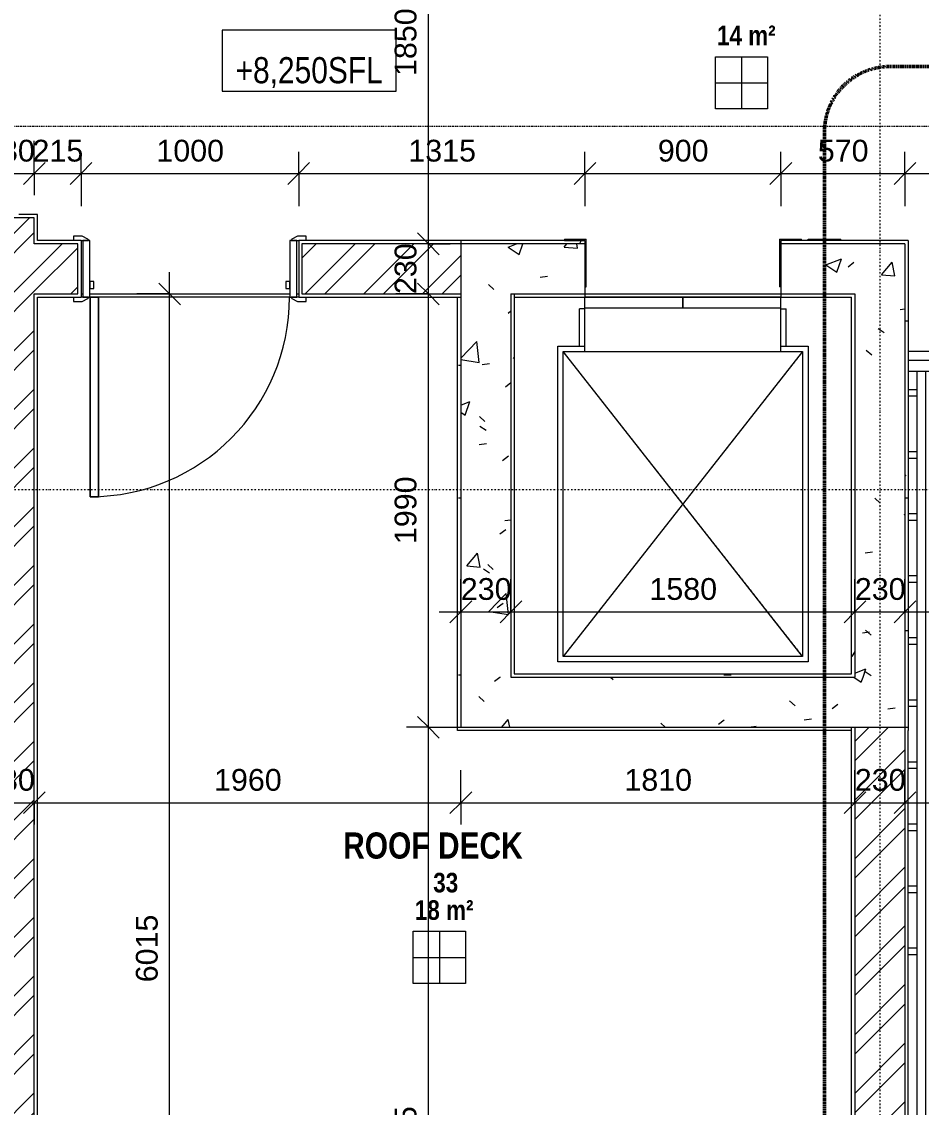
# Model space of a CAD drawing. Header units: millimetres. Extents: x -20313 to 11793, y -15775 to 12805.
# Drawn here: x -4313 to -181, y -6627 to -1641 of the extents above; entities that cross this region are included whole.
import ezdxf

# ---------------------------------------------------------------- set-up
doc = ezdxf.new("R2010")
doc.units = ezdxf.units.MM
for name, pattern in [('Dash dot', [15.875, 6.35, -4.7625, 0, -4.7625]), ('Overhead', [2.8, 2, -0.8]), ('TD_Callout Boundary', [4, 2, -2]), ('TD_Level Line', [8, 4, -2, 0, -2])]:
    doc.linetypes.add(name, pattern=pattern)
for name, color, linetype, lineweight in [('A-ANNO-DIMS', 211, 'Continuous', 9), ('A-ANNO-DIMS-100', 211, 'Continuous', 9), ('A-ANNO-SYMB', 150, 'Continuous', 9), ('A-AREA-IDEN', 2, 'Continuous', 9), ('A-DETL-MBND', 5, 'Continuous', 5), ('A-DOOR', 31, 'Continuous', 5), ('A-DOOR-FRAM', 31, 'Continuous', 5), ('A-FLOR', 192, 'Continuous', 5), ('A-FLOR-HRAL', 11, 'Continuous', 5), ('A-GENM', 13, 'Continuous', 5), ('A-WALL', 113, 'Continuous', 5), ('A-WALL-PATT', 111, 'Continuous', 18), ('G-ANNO-DIMS', 111, 'Continuous', 9), ('G-ANNO-SYMB', 111, 'Continuous', 9), ('I-WALL', 2, 'Continuous', 5), ('S-GRID', 1, 'Continuous', 9), ('S-STRS', 31, 'Continuous', 5)]:
    doc.layers.add(name, color=color, linetype=linetype, lineweight=lineweight)
doc.styles.add('Arial Narrow_1', font='ARIALN.TTF', dxfattribs={"height": 120})
doc.styles.add('Arial Narrow_B', font='ARIALNB.TTF', dxfattribs={"height": 90})
doc.styles.add('Arial Narrow_B_1', font='ARIALNB.TTF', dxfattribs={"height": 120})
doc.styles.add('Arial_2', font='arial.ttf', dxfattribs={"height": 100})
doc.dimstyles.new('Arial_1_0', dxfattribs={"dimscale": 304.8, "dimtxt": 102.02594, "dimasz": 0.328084, "dimexe": 0.328084, "dimexo": 0.0625, "dimgap": 0.082021, "dimtad": 1, "dimdec": 0, "dimzin": 0, "dimdsep": 46, "dimtxsty": 'Arial_2', "dimblk1": 'OBLIQUE', "dimblk2": 'OBLIQUE', "dimsah": 1, "dimcen": 0.09, "dimdle": 0.328084, "dimazin": 0, "dimtfac": 1, "dimtdec": 4, "dimtix": 1, "dimtmove": 0, "dimatfit": 3, "dimfxl": 0.492126, "dimfxlon": 1, "dimtvp": 1, "dimtolj": 1, "dimtzin": 0, "dimarcsym": 2})
pattern_1 = [(45, (-8404.18, -5860.1), (-134.704, 134.704), []), (45, (-8314.37, -5860.1), (-134.704, 134.704), [])]
pattern_2 = [(0, (-8404.18, -5860.1), (812.8, 203.2), [33.528, -576.072, 33.528, -3827.272]), (0, (-8404.18, -5860.1), (812.8, 203.2), [-643.128, -576.072, 33.528, -1185.672, -2032]), (0, (-8404.18, -5860.1), (812.8, 203.2), [-2438.4, 33.528, -576.072, 33.528, -1388.872]), (0, (-8404.18, -5860.1), (812.8, 203.2), [-3081.528, -372.872, 33.528, -982.472]), (120, (-8099.38, -5758.5), (-582.3764, 602.3054), [33.528, -576.072, 33.528, -3827.272]), (120, (-8099.38, -5758.5), (-582.3764, 602.3054), [-643.128, -576.072, 33.528, -1185.672, -2032]), (120, (-8099.38, -5758.5), (-582.3764, 602.3054), [-2438.4, 33.528, -576.072, 33.528, -1388.872]), (120, (-8099.38, -5758.5), (-582.3764, 602.3054), [-3081.528, -372.872, 33.528, -982.472]), (240, (-7997.78, -5352.1), (-230.4236, -805.5054), [33.528, -576.072, 33.528, -3827.272]), (240, (-7997.78, -5352.1), (-230.4236, -805.5054), [-643.128, -576.072, 33.528, -1185.672, -2032]), (240, (-7997.78, -5352.1), (-230.4236, -805.5054), [-2438.4, 33.528, -576.072, 33.528, -1388.872]), (240, (-7997.78, -5352.1), (-230.4236, -805.5054), [-3081.528, -372.872, 33.528, -982.472])]
pattern_3 = [(50, (-8404.2, -5860.1), (728.737, -63.756), [76.2, -838.2]), (355, (-8404.2, -5860.1), (-140.97, 764.23), [60.96, -670.56]), (100.451, (-8343.45, -5865.4), (587.77, 700.467), [64.76, -712.36]), (46.184, (-8404.2, -5656.9), (1084.32, -168.17), [114.3, -1257.3]), (96.636, (-8313.8, -5670.9), (949.61, 989.71), [97.14, -1068.54]), (351.184, (-8404.2, -5656.9), (949.62, 989.7), [91.44, -1005.84]), (21, (-8302.6, -5707.7), (606.458, -409.06), [76.2, -838.2]), (326, (-8302.6, -5707.7), (247.21, 736.75), [60.96, -670.56]), (71.451, (-8252.04, -5741.8), (853.67, 327.685), [64.76, -712.36]), (37.5, (-8404.18, -5860.1), (12.355, 338.22), [33.528, -628.904, 33.528, -647.192, -673.1]), (37.5, (-8404.18, -5860.1), (12.355, 338.22), [-1343.152, 33.528, -639.572]), (7.5, (-8404.18, -5860.1), (267.279, 400.722), [33.528, -354.584, 33.528, -613.664, -256.54]), (7.5, (-8404.18, -5860.1), (267.279, 400.722), [-1035.304, 33.528, -223.012]), (327.5, (-8630.75, -5860.1), (542.363, -22.915), [33.528, -220.472, 33.528, -1810.512]), (327.5, (-8630.75, -5860.1), (542.363, -22.915), [-287.528, -758.952, 33.528, -1018.032]), (317.5, (-8732.34, -5860.1), (592.517, 101.707), [33.528, -296.672, 33.528, -492.76, -746.76]), (317.5, (-8732.34, -5860.1), (592.517, 101.707), [-856.49, 33.53, -713.23])]

# ---------------------------------------------------------------- blocks, each defined once
blk = doc.blocks.new('Lift Assembly - 8 Person-1265680-02_Pent floor')
at = {"layer": 'A-DETL-MBND'}
for p, q in [((-825, 1805), (325, 1805)), ((-825, 355), (-825, 1805)), ((325, 1805), (325, 355)), ((-800, 1780), (300, 1780)), ((-800, 380), (-800, 1780)), ((-800, 380), (300, 1780)), ((-800, 1780), (300, 380)), ((300, 1780), (300, 380)), ((-700, 355), (-825, 355)), ((300, 380), (-800, 380)), ((-725, 355), (-725, 183)), ((-700, 380), (-700, 183)), ((200, 380), (200, 183)), ((325, 355), (200, 355)), ((225, 355), (225, 183)), ((-700, 183), (-725, 183)), ((-700, 180), (-251, 180)), ((-700, 180), (-700, 130)), ((-251, 180), (-251, 130)), ((-249, 180), (200, 180)), ((-249, 180), (-249, 130)), ((200, 183), (225, 183)), ((200, 180), (200, 130))]:
    blk.add_line(p, q, dxfattribs=at)
blk = doc.blocks.new('Lift Assembly - 8 Person-1271291-02_Pent floor')
at = {"layer": 'A-GENM'}
for p, q in [((-825, 355), (-825, 1805)), ((-825, 1805), (325, 1805)), ((325, 1805), (325, 355)), ((-800, 380), (-800, 1780)), ((-800, 1780), (300, 1780)), ((300, 1780), (300, 380)), ((-700, 355), (-825, 355)), ((300, 380), (-800, 380)), ((-725, 355), (-725, 183)), ((-700, 380), (-700, 183)), ((200, 380), (200, 183)), ((325, 355), (200, 355)), ((225, 355), (225, 183)), ((-700, 183), (-725, 183)), ((-700, 180), (-700, 130)), ((-700, 180), (-251, 180)), ((-251, 180), (-251, 130)), ((-249, 180), (-249, 130)), ((-249, 180), (200, 180)), ((200, 183), (225, 183)), ((200, 180), (200, 130)), ((-251, 130), (-700, 130)), ((200, 130), (-249, 130)), ((-700, 83), (-694, 83)), ((-700, 83), (-700, -130)), ((-694, -136), (-694, 83)), ((200, 83), (194, 83)), ((194, 83), (194, -136)), ((200, -130), (200, 83)), ((-975, -130), (-975, -136)), ((-825, -136), (-975, -136)), ((-825, -130), (-825, -136)), ((-794, -130), (-700, -130)), ((-794, -130), (-794, -136)), ((-694, -136), (-794, -136)), ((294, -136), (194, -136)), ((294, -130), (200, -130)), ((294, -136), (294, -130))]:
    blk.add_line(p, q, dxfattribs=at)
at = {"layer": 'A-GENM', "linetype": 'Overhead'}
for p, q in [((-800, 1780), (300, 380)), ((-800, 380), (300, 1780))]:
    blk.add_line(p, q, dxfattribs=at)
blk = doc.blocks.new('Doors_IntSgl - 1000x2700mm-906797-02_Pent floor')
at = {"layer": 'A-DOOR'}
for p, q in [((420, 1046), (420, 130)), ((458, 1046), (420, 1046)), ((420, 130), (420, 1046)), ((420, 1046), (458, 1046)), ((458, 130), (458, 1046)), ((458, 1046), (458, 130)), ((-495, 150), (-535, 150)), ((-535, 150), (-535, 130)), ((-469, 136), (-495, 150)), ((495, 150), (469, 136)), ((535, 150), (495, 150)), ((535, 130), (535, 150)), ((-500, 130), (-465, 130)), ((420, 130), (458, 130)), ((458, 130), (420, 130)), ((465, 130), (500, 130)), ((-535, -130), (-535, -150)), ((-465, -130), (-500, -130)), ((-495, -150), (-469, -136)), ((500, -130), (465, -130)), ((469, -136), (495, -150)), ((535, -150), (535, -130)), ((-535, -150), (-495, -150)), ((495, -150), (535, -150))]:
    blk.add_line(p, q, dxfattribs=at)
for centre, radius, start, end in [((458, 130), 916, 90, 180), ((-473, 129), 8.06, 7.125, 60.2551), ((-473, 129), 8.06, 7.125, 60.2551), ((473, 129), 8.06, 119.7449, 172.875), ((473, 129), 8.06, 119.7449, 172.875), ((-473, -129), 8.06, 299.7449, 352.875), ((473, -129), 8.06, 187.125, 240.2551)]:
    blk.add_arc(centre, radius, start, end, dxfattribs=at)
at = {"layer": 'A-DOOR-FRAM'}
for p, q in [((-460, 130), (-492, 130)), ((-492, 130), (-492, -130)), ((-460, -130), (-460, 130)), ((460, 130), (460, -130)), ((492, 130), (460, 130)), ((492, -130), (492, 130)), ((-441, 90), (-460, 90)), ((-460, 90), (-460, 58)), ((-460, 58), (-441, 58)), ((-441, 58), (-441, 90)), ((460, 90), (441, 90)), ((441, 90), (441, 58)), ((441, 58), (460, 58)), ((460, 58), (460, 90)), ((-492, -130), (-460, -130)), ((460, -130), (492, -130))]:
    blk.add_line(p, q, dxfattribs=at)
blk = doc.blocks.new('Railing - Railing-1119069-02_Pent floor')
at = {"layer": 'A-FLOR-HRAL'}
for p, q in [((-3250.6, 94.2), (-5900, 7.1)), ((-3249.2, 54.2), (-5898.6, -32.9)), ((-5900, 7.1), (-7144.3, -33.8)), ((-7144.3, -33.8), (-7056.9, -2692.4)), ((-5898.6, -32.9), (-7103, -72.5)), ((-7103, -72.5), (-7018.2, -2651.1)), ((-5534, -2602.3), (-3255.2, -2527.4)), ((-3255.2, -2527.4), (-2970.4, -2518)), ((-2970.4, -2518), (-2969.1, -2558)), ((-5532.7, -2642.2), (-3253.9, -2567.3)), ((-3253.9, -2567.3), (-2969.1, -2558)), ((-7018.2, -2651.1), (-5818.9, -2611.6)), ((-5818.9, -2611.6), (-5534, -2602.3)), ((-5817.5, -2651.6), (-5532.7, -2642.2)), ((-7056.9, -2692.4), (-5817.5, -2651.6))]:
    blk.add_line(p, q, dxfattribs=at)
blk = doc.blocks.new('Railing - Railing-1314370-02_Pent floor')
at = {"layer": 'A-FLOR-HRAL'}
for p, q in [((-3201.9, 135.8), (-3158.7, -1178.5)), ((-3118.7, -1177.1), (-3161.9, 137.2)), ((-3141, -1177.9), (-3136.4, -1177.7))]:
    blk.add_line(p, q, dxfattribs=at)
blk = doc.blocks.new('Room Tag B - Medium_rfaX - Name and Number-1261570-02_Pent floor')
at = {"layer": 'A-AREA-IDEN'}
for p, q in [((-2.752, -5.004), (-2.752, -2.604)), ((-2.752, -2.604), (-0.352, -2.604)), ((-1.552, -2.604), (-1.552, -5.004)), ((-0.352, -2.604), (-0.352, -5.004)), ((-2.752, -3.804), (-0.352, -3.804)), ((-0.352, -5.004), (-2.752, -5.004))]:
    blk.add_line(p, q, dxfattribs=at)
blk = doc.blocks.new('Spot Elevations - _-1243852-02_Pent floor')
at = {"layer": 'G-ANNO-DIMS'}
for p, q in [((-4, 0), (-4, 2.8125)), ((-4, 2.8125), (4, 2.8125)), ((4, 2.8125), (4, 0)), ((4, 0), (-4, 0))]:
    blk.add_line(p, q, dxfattribs=at)
blk = doc.blocks.new('DIMBLOCK80-02_Pent floor')
at = {"layer": 'A-ANNO-DIMS-100', "transparency": 16777216}
for p, q in [((-2445.5, -4881.5), (-2495.5, -4831.5)), ((-2445.5, -4881.5), (-2545.5, -4881.5)), ((-2445.5, -8676.5), (-2445.5, -4881.5)), ((-2445.5, -4881.5), (-2395.5, -4931.5)), ((-2445.5, -4881.5), (-2295.5, -4881.5)), ((-2445.5, -8676.5), (-2495.5, -8626.5)), ((-2445.5, -8676.5), (-2595.5, -8676.5)), ((-2445.5, -8676.5), (-2395.5, -8726.5)), ((-2445.5, -8676.5), (-2345.5, -8676.5))]:
    blk.add_line(p, q, dxfattribs=at)
at = {"layer": 'A-ANNO-DIMS-100', "color": 0, "transparency": 16777216, "insert": (-2600.3, -6932.9), "char_height": 100, "width": 369.177, "attachment_point": 1, "rotation": 90, "line_spacing_factor": 0.941778, "style": 'Arial_2'}
blk.add_mtext('3795', dxfattribs=at)
blk = doc.blocks.new('_Oblique')
at = {"color": 0, "linetype": 'ByBlock', "lineweight": -2}
blk.add_line((-0.5, -0.5), (0.5, 0.5), dxfattribs=at)
blk = doc.blocks.new('DIMBLOCK81-02_Pent floor')
at = {"layer": 'A-ANNO-DIMS-100', "transparency": 16777216}
for p, q in [((-2445.5, -2891.5), (-2495.5, -2841.5)), ((-2445.5, -2891.5), (-2595.5, -2891.5)), ((-2445.5, -4881.5), (-2445.5, -2891.5)), ((-2445.5, -2891.5), (-2395.5, -2941.5)), ((-2445.5, -2891.5), (-2345.5, -2891.5)), ((-2445.5, -4881.5), (-2495.5, -4831.5)), ((-2445.5, -4881.5), (-2545.5, -4881.5)), ((-2445.5, -4881.5), (-2395.5, -4931.5)), ((-2445.5, -4881.5), (-2295.5, -4881.5))]:
    blk.add_line(p, q, dxfattribs=at)
at = {"layer": 'A-ANNO-DIMS-100', "color": 0, "transparency": 16777216, "insert": (-2600.3, -4040.4), "char_height": 100, "width": 369.177, "attachment_point": 1, "rotation": 90, "line_spacing_factor": 0.941778, "style": 'Arial_2'}
blk.add_mtext('1990', dxfattribs=at)
blk = doc.blocks.new('DIMBLOCK82-02_Pent floor')
at = {"layer": 'A-ANNO-DIMS-100', "transparency": 16777216}
for p, q in [((-2445.5, -2661.5), (-2495.5, -2611.5)), ((-2445.5, -2661.5), (-2595.5, -2661.5)), ((-2445.5, -2891.5), (-2445.5, -2661.5)), ((-2445.5, -2661.5), (-2395.5, -2711.5)), ((-2445.5, -2661.5), (-2345.5, -2661.5)), ((-2445.5, -2891.5), (-2495.5, -2841.5)), ((-2445.5, -2891.5), (-2595.5, -2891.5)), ((-2445.5, -2891.5), (-2395.5, -2941.5)), ((-2445.5, -2891.5), (-2345.5, -2891.5))]:
    blk.add_line(p, q, dxfattribs=at)
at = {"layer": 'A-ANNO-DIMS-100', "color": 0, "transparency": 16777216, "insert": (-2600.3, -2891.9), "char_height": 100, "width": 276.883, "attachment_point": 1, "rotation": 90, "line_spacing_factor": 0.941778, "style": 'Arial_2'}
blk.add_mtext('230', dxfattribs=at)
blk = doc.blocks.new('DIMBLOCK83-02_Pent floor')
at = {"layer": 'A-ANNO-DIMS-100', "transparency": 16777216}
for p, q in [((-2445.5, -811.5), (-2495.5, -761.5)), ((-2445.5, -811.5), (-2595.5, -811.5)), ((-2445.5, -2661.5), (-2445.5, -811.5)), ((-2445.5, -811.5), (-2395.5, -861.5)), ((-2445.5, -811.5), (-2345.5, -811.5)), ((-2445.5, -2661.5), (-2495.5, -2611.5)), ((-2445.5, -2661.5), (-2595.5, -2661.5)), ((-2445.5, -2661.5), (-2395.5, -2711.5)), ((-2445.5, -2661.5), (-2345.5, -2661.5))]:
    blk.add_line(p, q, dxfattribs=at)
at = {"layer": 'A-ANNO-DIMS-100', "color": 0, "transparency": 16777216, "insert": (-2600.3, -1890.4), "char_height": 100, "width": 369.177, "attachment_point": 1, "rotation": 90, "line_spacing_factor": 0.941778, "style": 'Arial_2'}
blk.add_mtext('1850', dxfattribs=at)
blk = doc.blocks.new('DIMBLOCK85-02_Pent floor')
at = {"layer": 'A-ANNO-DIMS-100', "transparency": 16777216}
for p, q in [((-3634.2, -9006.5), (-3634.2, -2791.5)), ((-3634.2, -2891.5), (-3684.2, -2841.5)), ((-3634.2, -2891.5), (-3784.2, -2891.5)), ((-3634.2, -2891.5), (-3584.2, -2941.5)), ((-3634.2, -2891.5), (-3534.2, -2891.5)), ((-3634.2, -8906.5), (-3684.2, -8856.5)), ((-3634.2, -8906.5), (-3784.2, -8906.5)), ((-3634.2, -8906.5), (-3584.2, -8956.5)), ((-3634.2, -8906.5), (-3534.2, -8906.5))]:
    blk.add_line(p, q, dxfattribs=at)
at = {"layer": 'A-ANNO-DIMS-100', "color": 0, "transparency": 16777216, "insert": (-3789, -6052.9), "char_height": 100, "width": 369.177, "attachment_point": 1, "rotation": 90, "line_spacing_factor": 0.941778, "style": 'Arial_2'}
blk.add_mtext('6015', dxfattribs=at)
blk = doc.blocks.new('DIMBLOCK91-02_Pent floor')
at = {"layer": 'A-ANNO-DIMS-100', "transparency": 16777216}
for p, q in [((-4486, -5227.9), (-4486, -5077.9)), ((-4256, -5227.9), (-4256, -5077.9)), ((-4486, -5227.9), (-4436, -5177.9)), ((-4256, -5227.9), (-4206, -5177.9)), ((-4486, -5227.9), (-4536, -5277.9)), ((-4486, -5227.9), (-4256, -5227.9)), ((-4486, -5227.9), (-4486, -5327.9)), ((-4256, -5227.9), (-4306, -5277.9)), ((-4256, -5227.9), (-4256, -5327.9))]:
    blk.add_line(p, q, dxfattribs=at)
at = {"layer": 'A-ANNO-DIMS-100', "color": 0, "transparency": 16777216, "insert": (-4486.3, -5073.1), "char_height": 100, "width": 276.883, "attachment_point": 1, "line_spacing_factor": 0.941778, "style": 'Arial_2'}
blk.add_mtext('230', dxfattribs=at)
blk = doc.blocks.new('DIMBLOCK92-02_Pent floor')
at = {"layer": 'A-ANNO-DIMS-100', "transparency": 16777216}
for p, q in [((-4256, -5227.9), (-4256, -5077.9)), ((-2296, -5227.9), (-2296, -5077.9)), ((-4256, -5227.9), (-4206, -5177.9)), ((-2296, -5227.9), (-2246, -5177.9)), ((-4256, -5227.9), (-4306, -5277.9)), ((-4256, -5227.9), (-2296, -5227.9)), ((-4256, -5227.9), (-4256, -5327.9)), ((-2296, -5227.9), (-2346, -5277.9)), ((-2296, -5227.9), (-2296, -5327.9))]:
    blk.add_line(p, q, dxfattribs=at)
at = {"layer": 'A-ANNO-DIMS-100', "color": 0, "transparency": 16777216, "insert": (-3429.8, -5073.1), "char_height": 100, "width": 369.177, "attachment_point": 1, "line_spacing_factor": 0.941778, "style": 'Arial_2'}
blk.add_mtext('1960', dxfattribs=at)
blk = doc.blocks.new('DIMBLOCK93-02_Pent floor')
at = {"layer": 'A-ANNO-DIMS-100', "transparency": 16777216}
for p, q in [((-2296, -5227.9), (-2296, -5077.9)), ((-486, -5227.9), (-486, -5077.9)), ((-2296, -5227.9), (-2246, -5177.9)), ((-486, -5227.9), (-436, -5177.9)), ((-2296, -5227.9), (-2346, -5277.9)), ((-2296, -5227.9), (-486, -5227.9)), ((-2296, -5227.9), (-2296, -5327.9)), ((-486, -5227.9), (-536, -5277.9)), ((-486, -5227.9), (-486, -5327.9))]:
    blk.add_line(p, q, dxfattribs=at)
at = {"layer": 'A-ANNO-DIMS-100', "color": 0, "transparency": 16777216, "insert": (-1544.8, -5073.1), "char_height": 100, "width": 369.177, "attachment_point": 1, "line_spacing_factor": 0.941778, "style": 'Arial_2'}
blk.add_mtext('1810', dxfattribs=at)
blk = doc.blocks.new('DIMBLOCK94-02_Pent floor')
at = {"layer": 'A-ANNO-DIMS-100', "transparency": 16777216}
for p, q in [((-486, -5227.9), (-486, -5077.9)), ((-256, -5227.9), (-256, -5077.9)), ((-486, -5227.9), (-436, -5177.9)), ((-256, -5227.9), (-206, -5177.9)), ((-486, -5227.9), (-536, -5277.9)), ((-486, -5227.9), (-256, -5227.9)), ((-486, -5227.9), (-486, -5327.9)), ((-256, -5227.9), (-306, -5277.9)), ((-256, -5227.9), (-256, -5327.9))]:
    blk.add_line(p, q, dxfattribs=at)
at = {"layer": 'A-ANNO-DIMS-100', "color": 0, "transparency": 16777216, "insert": (-486.3, -5073.1), "char_height": 100, "width": 276.883, "attachment_point": 1, "line_spacing_factor": 0.941778, "style": 'Arial_2'}
blk.add_mtext('230', dxfattribs=at)
blk = doc.blocks.new('DIMBLOCK95-02_Pent floor')
at = {"layer": 'A-ANNO-DIMS-100', "transparency": 16777216}
for p, q in [((-256, -5227.9), (-256, -5077.9)), ((2514, -5227.9), (2514, -5077.9)), ((-256, -5227.9), (-206, -5177.9)), ((2514, -5227.9), (2564, -5177.9)), ((-256, -5227.9), (-306, -5277.9)), ((-256, -5227.9), (2514, -5227.9)), ((-256, -5227.9), (-256, -5327.9)), ((2514, -5227.9), (2464, -5277.9)), ((2514, -5227.9), (2514, -5327.9))]:
    blk.add_line(p, q, dxfattribs=at)
at = {"layer": 'A-ANNO-DIMS-100', "color": 0, "transparency": 16777216, "insert": (975.2, -5073.1), "char_height": 100, "width": 369.177, "attachment_point": 1, "line_spacing_factor": 0.941778, "style": 'Arial_2'}
blk.add_mtext('2770', dxfattribs=at)
blk = doc.blocks.new('DIMBLOCK98-02_Pent floor')
at = {"layer": 'A-ANNO-DIMS-100', "transparency": 16777216}
for p, q in [((-4486, -2338.2), (-4486, -2188.2)), ((-4256, -2338.2), (-4256, -2188.2)), ((-4486, -2338.2), (-4436, -2288.2)), ((-4256, -2338.2), (-4206, -2288.2)), ((-4486, -2338.2), (-4536, -2388.2)), ((-4486, -2338.2), (-4256, -2338.2)), ((-4486, -2338.2), (-4486, -2438.2)), ((-4256, -2338.2), (-4306, -2388.2)), ((-4256, -2338.2), (-4256, -2438.2))]:
    blk.add_line(p, q, dxfattribs=at)
at = {"layer": 'A-ANNO-DIMS-100', "color": 0, "transparency": 16777216, "insert": (-4486.3, -2183.4), "char_height": 100, "width": 276.883, "attachment_point": 1, "line_spacing_factor": 0.941778, "style": 'Arial_2'}
blk.add_mtext('230', dxfattribs=at)
blk = doc.blocks.new('DIMBLOCK99-02_Pent floor')
at = {"layer": 'A-ANNO-DIMS-100', "transparency": 16777216}
for p, q in [((-4256, -2338.2), (-4256, -2188.2)), ((-4041, -2338.2), (-4041, -2238.2)), ((-4256, -2338.2), (-4206, -2288.2)), ((-4041, -2338.2), (-3991, -2288.2)), ((-4256, -2338.2), (-4306, -2388.2)), ((-4256, -2338.2), (-4041, -2338.2)), ((-4256, -2338.2), (-4256, -2438.2)), ((-4041, -2338.2), (-4091, -2388.2)), ((-4041, -2338.2), (-4041, -2488.2))]:
    blk.add_line(p, q, dxfattribs=at)
at = {"layer": 'A-ANNO-DIMS-100', "color": 0, "transparency": 16777216, "insert": (-4263.8, -2183.4), "char_height": 100, "width": 276.883, "attachment_point": 1, "line_spacing_factor": 0.941778, "style": 'Arial_2'}
blk.add_mtext('215', dxfattribs=at)
blk = doc.blocks.new('DIMBLOCK100-02_Pent floor')
at = {"layer": 'A-ANNO-DIMS-100', "transparency": 16777216}
for p, q in [((-4041, -2338.2), (-4041, -2238.2)), ((-3041, -2338.2), (-3041, -2238.2)), ((-4041, -2338.2), (-3991, -2288.2)), ((-3041, -2338.2), (-2991, -2288.2)), ((-4041, -2338.2), (-4091, -2388.2)), ((-4041, -2338.2), (-3041, -2338.2)), ((-4041, -2338.2), (-4041, -2488.2)), ((-3041, -2338.2), (-3091, -2388.2)), ((-3041, -2338.2), (-3041, -2488.2))]:
    blk.add_line(p, q, dxfattribs=at)
at = {"layer": 'A-ANNO-DIMS-100', "color": 0, "transparency": 16777216, "insert": (-3694.8, -2183.4), "char_height": 100, "width": 369.177, "attachment_point": 1, "line_spacing_factor": 0.941778, "style": 'Arial_2'}
blk.add_mtext('1000', dxfattribs=at)
blk = doc.blocks.new('DIMBLOCK101-02_Pent floor')
at = {"layer": 'A-ANNO-DIMS-100', "transparency": 16777216}
for p, q in [((-3041, -2338.2), (-3041, -2238.2)), ((-1726, -2338.2), (-1726, -2238.2)), ((-3041, -2338.2), (-2991, -2288.2)), ((-1726, -2338.2), (-1676, -2288.2)), ((-3041, -2338.2), (-3091, -2388.2)), ((-3041, -2338.2), (-1726, -2338.2)), ((-3041, -2338.2), (-3041, -2488.2)), ((-1726, -2338.2), (-1776, -2388.2)), ((-1726, -2338.2), (-1726, -2488.2))]:
    blk.add_line(p, q, dxfattribs=at)
at = {"layer": 'A-ANNO-DIMS-100', "color": 0, "transparency": 16777216, "insert": (-2537.3, -2183.4), "char_height": 100, "width": 369.177, "attachment_point": 1, "line_spacing_factor": 0.941778, "style": 'Arial_2'}
blk.add_mtext('1315', dxfattribs=at)
blk = doc.blocks.new('DIMBLOCK102-02_Pent floor')
at = {"layer": 'A-ANNO-DIMS-100', "transparency": 16777216}
for p, q in [((-1726, -2338.2), (-1726, -2238.2)), ((-826, -2338.2), (-826, -2238.2)), ((-1726, -2338.2), (-1676, -2288.2)), ((-826, -2338.2), (-776, -2288.2)), ((-1726, -2338.2), (-1776, -2388.2)), ((-1726, -2338.2), (-826, -2338.2)), ((-1726, -2338.2), (-1726, -2488.2)), ((-826, -2338.2), (-876, -2388.2)), ((-826, -2338.2), (-826, -2488.2))]:
    blk.add_line(p, q, dxfattribs=at)
at = {"layer": 'A-ANNO-DIMS-100', "color": 0, "transparency": 16777216, "insert": (-1391.3, -2183.4), "char_height": 100, "width": 276.883, "attachment_point": 1, "line_spacing_factor": 0.941778, "style": 'Arial_2'}
blk.add_mtext('900', dxfattribs=at)
blk = doc.blocks.new('DIMBLOCK103-02_Pent floor')
at = {"layer": 'A-ANNO-DIMS-100', "transparency": 16777216}
for p, q in [((-826, -2338.2), (-826, -2238.2)), ((-256, -2338.2), (-256, -2238.2)), ((-826, -2338.2), (-776, -2288.2)), ((-256, -2338.2), (-206, -2288.2)), ((-826, -2338.2), (-876, -2388.2)), ((-826, -2338.2), (-256, -2338.2)), ((-826, -2338.2), (-826, -2488.2)), ((-256, -2338.2), (-306, -2388.2)), ((-256, -2338.2), (-256, -2488.2))]:
    blk.add_line(p, q, dxfattribs=at)
at = {"layer": 'A-ANNO-DIMS-100', "color": 0, "transparency": 16777216, "insert": (-656.3, -2183.4), "char_height": 100, "width": 276.883, "attachment_point": 1, "line_spacing_factor": 0.941778, "style": 'Arial_2'}
blk.add_mtext('570', dxfattribs=at)
blk = doc.blocks.new('DIMBLOCK104-02_Pent floor')
at = {"layer": 'A-ANNO-DIMS-100', "transparency": 16777216}
for p, q in [((2514, -2338.2), (2514, -2188.2)), ((-256, -2338.2), (-256, -2238.2)), ((-256, -2338.2), (-206, -2288.2)), ((2514, -2338.2), (2564, -2288.2)), ((-256, -2338.2), (-306, -2388.2)), ((-256, -2338.2), (2614, -2338.2)), ((-256, -2338.2), (-256, -2488.2)), ((2514, -2338.2), (2464, -2388.2)), ((2514, -2338.2), (2514, -2438.2))]:
    blk.add_line(p, q, dxfattribs=at)
at = {"layer": 'A-ANNO-DIMS-100', "color": 0, "transparency": 16777216, "insert": (975.2, -2183.4), "char_height": 100, "width": 369.177, "attachment_point": 1, "line_spacing_factor": 0.941778, "style": 'Arial_2'}
blk.add_mtext('2770', dxfattribs=at)
blk = doc.blocks.new('DIMBLOCK147-02_Pent floor')
at = {"layer": 'A-ANNO-DIMS-100', "transparency": 16777216}
for p, q in [((-2296, -4351.3), (-2296, -4201.3)), ((-2066, -4351.3), (-2066, -4201.3)), ((-2296, -4351.3), (-2246, -4301.3)), ((-2066, -4351.3), (-2016, -4301.3)), ((-2396, -4351.3), (-2066, -4351.3)), ((-2296, -4351.3), (-2346, -4401.3)), ((-2296, -4351.3), (-2296, -4451.3)), ((-2066, -4351.3), (-2116, -4401.3)), ((-2066, -4351.3), (-2066, -4451.3))]:
    blk.add_line(p, q, dxfattribs=at)
at = {"layer": 'A-ANNO-DIMS-100', "color": 0, "transparency": 16777216, "insert": (-2296.3, -4196.5), "char_height": 100, "width": 276.883, "attachment_point": 1, "line_spacing_factor": 0.941778, "style": 'Arial_2'}
blk.add_mtext('230', dxfattribs=at)
blk = doc.blocks.new('DIMBLOCK148-02_Pent floor')
at = {"layer": 'A-ANNO-DIMS-100', "transparency": 16777216}
for p, q in [((-2066, -4351.3), (-2066, -4201.3)), ((-486, -4351.3), (-486, -4201.3)), ((-2066, -4351.3), (-2016, -4301.3)), ((-486, -4351.3), (-436, -4301.3)), ((-2066, -4351.3), (-2116, -4401.3)), ((-2066, -4351.3), (-486, -4351.3)), ((-2066, -4351.3), (-2066, -4451.3)), ((-486, -4351.3), (-536, -4401.3)), ((-486, -4351.3), (-486, -4451.3))]:
    blk.add_line(p, q, dxfattribs=at)
at = {"layer": 'A-ANNO-DIMS-100', "color": 0, "transparency": 16777216, "insert": (-1429.8, -4196.5), "char_height": 100, "width": 369.177, "attachment_point": 1, "line_spacing_factor": 0.941778, "style": 'Arial_2'}
blk.add_mtext('1580', dxfattribs=at)
blk = doc.blocks.new('DIMBLOCK149-02_Pent floor')
at = {"layer": 'A-ANNO-DIMS-100', "transparency": 16777216}
for p, q in [((-486, -4351.3), (-486, -4201.3)), ((-256, -4351.3), (-256, -4201.3)), ((-486, -4351.3), (-436, -4301.3)), ((-256, -4351.3), (-206, -4301.3)), ((-486, -4351.3), (-536, -4401.3)), ((-486, -4351.3), (-256, -4351.3)), ((-486, -4351.3), (-486, -4451.3)), ((-256, -4351.3), (-306, -4401.3)), ((-256, -4351.3), (-256, -4451.3))]:
    blk.add_line(p, q, dxfattribs=at)
at = {"layer": 'A-ANNO-DIMS-100', "color": 0, "transparency": 16777216, "insert": (-486.3, -4196.5), "char_height": 100, "width": 276.883, "attachment_point": 1, "line_spacing_factor": 0.941778, "style": 'Arial_2'}
blk.add_mtext('230', dxfattribs=at)
blk = doc.blocks.new('DIMBLOCK150-02_Pent floor')
at = {"layer": 'A-ANNO-DIMS-100', "transparency": 16777216}
for p, q in [((-256, -4351.3), (-256, -4201.3)), ((1044, -4351.3), (1044, -4201.3)), ((-256, -4351.3), (-206, -4301.3)), ((1044, -4351.3), (1094, -4301.3)), ((-256, -4351.3), (-306, -4401.3)), ((-256, -4351.3), (1044, -4351.3)), ((-256, -4351.3), (-256, -4451.3)), ((1044, -4351.3), (994, -4401.3)), ((1044, -4351.3), (1044, -4451.3))]:
    blk.add_line(p, q, dxfattribs=at)
at = {"layer": 'A-ANNO-DIMS-100', "color": 0, "transparency": 16777216, "insert": (240.2, -4196.5), "char_height": 100, "width": 369.177, "attachment_point": 1, "line_spacing_factor": 0.941778, "style": 'Arial_2'}
blk.add_mtext('1300', dxfattribs=at)

msp = doc.modelspace()

# ---------------------------------------------------------------- hatches: boundary and pattern name
at = {"layer": 'A-WALL-PATT', "lineweight": 5}
h = msp.add_hatch(dxfattribs=at)
h.set_pattern_fill('FP_1', color=256, style=0, pattern_type=2)
h.set_pattern_definition(pattern_1)
h.paths.add_polyline_path([(-4256, -8676.5), (-4256, -2541.5), (-4486, -2541.5), (-4486, -8676.5), (-4441.4, -8676.5)])
h = msp.add_hatch(dxfattribs=at)
h.set_pattern_fill('FP_1', color=256, style=0, pattern_type=2)
h.set_pattern_definition(pattern_1)
h.paths.add_polyline_path([(-3026, -2891.5), (-2296, -2891.5), (-2296, -2661.5), (-3026, -2661.5), (-3026, -2776.5)])
h.paths.add_polyline_path([(-4056, -2891.5), (-4056, -2661.5), (-4256, -2661.5), (-4256, -2891.5), (-4229.3, -2891.5)])
h = msp.add_hatch(dxfattribs=at)
h.set_pattern_fill('FP_2', color=256, style=0, pattern_type=2)
h.set_pattern_definition(pattern_2)
h.paths.add_polyline_path([(-241, -2661.5), (-241, -2646.5), (-826, -2646.5), (-826, -2661.5), (-256, -2661.5)])
h.paths.add_polyline_path([(-1726, -2661.5), (-1726, -2646.5), (-2296, -2646.5), (-2296, -2661.5), (-1896.2, -2661.5)])
h = msp.add_hatch(dxfattribs=at)
h.set_pattern_fill('FP_3', color=256, style=0, pattern_type=2)
h.set_pattern_definition(pattern_3)
h.paths.add_polyline_path([(-1726, -2891.5), (-1726, -2661.5), (-2296, -2661.5), (-2296, -2891.5), (-1896.2, -2891.5)])
h.paths.add_polyline_path([(-826, -2891.5), (-256, -2891.5), (-256, -2661.5), (-826, -2661.5), (-826, -2776.5)])
h = msp.add_hatch(dxfattribs=at)
h.set_pattern_fill('FP_2', color=256, style=0, pattern_type=2)
h.set_pattern_definition(pattern_2)
h.paths.add_polyline_path([(-256, -4881.5), (-241, -4881.5), (-241, -2661.5), (-256, -2661.5), (-256, -4858.6)])
h = msp.add_hatch(dxfattribs=at)
h.set_pattern_fill('FP_3', color=256, style=0, pattern_type=2)
h.set_pattern_definition(pattern_3)
h.paths.add_polyline_path([(-2066, -4651.5), (-2066, -2891.5), (-2296, -2891.5), (-2296, -4651.5)])
h = msp.add_hatch(dxfattribs=at)
h.set_pattern_fill('FP_2', color=256, style=0, pattern_type=2)
h.set_pattern_definition(pattern_2)
h.paths.add_polyline_path([(-2051, -4636.5), (-2051, -2891.5), (-2066, -2891.5), (-2066, -4636.5)])
h = msp.add_hatch(dxfattribs=at)
h.set_pattern_fill('FP_3', color=256, style=0, pattern_type=2)
h.set_pattern_definition(pattern_3)
h.paths.add_polyline_path([(-486, -4651.5), (-256, -4651.5), (-256, -2891.5), (-486, -2891.5), (-486, -4636.5)])
h = msp.add_hatch(dxfattribs=at)
h.set_pattern_fill('FP_2', color=256, style=0, pattern_type=2)
h.set_pattern_definition(pattern_2)
h.paths.add_polyline_path([(-2311, -4881.5), (-2296, -4881.5), (-2296, -2906.5), (-2311, -2906.5), (-2311, -4858.6)])
h = msp.add_hatch(dxfattribs=at)
h.set_pattern_fill('FP_2', color=256, style=0, pattern_type=2)
h.set_pattern_definition(pattern_2)
h.paths.add_polyline_path([(-486, -4636.5), (-486, -2906.5), (-501, -2906.5), (-501, -4636.5)])
h = msp.add_hatch(dxfattribs=at)
h.set_pattern_fill('FP_2', color=256, style=0, pattern_type=2)
h.set_pattern_definition(pattern_2)
h.paths.add_polyline_path([(-2066, -4651.5), (-486, -4651.5), (-486, -4636.5), (-2066, -4636.5)])
h = msp.add_hatch(dxfattribs=at)
h.set_pattern_fill('FP_3', color=256, style=0, pattern_type=2)
h.set_pattern_definition(pattern_3)
h.paths.add_polyline_path([(-2296, -4881.5), (-256, -4881.5), (-256, -4651.5), (-2296, -4651.5), (-2296, -4858.6)])
h = msp.add_hatch(dxfattribs=at)
h.set_pattern_fill('FP_1', color=256, style=0, pattern_type=2)
h.set_pattern_definition(pattern_1)
h.paths.add_polyline_path([(-256, -7426.5), (-256, -4881.5), (-486, -4881.5), (-486, -7426.5), (-411.5, -7426.5)])

# ---------------------------------------------------------------- linework, layer by layer
at = {"layer": 'A-ANNO-SYMB', "linetype": 'TD_Callout Boundary', "lineweight": 50}
for p, q in [((2563.4, -1846.9), (-325.6, -1846.9)), ((-625.6, -2146.9), (-625.6, -7337.9))]:
    msp.add_line(p, q, dxfattribs=at)
msp.add_arc((-325.6, -2146.9), 300, 90, 180, dxfattribs=at)
at = {"layer": 'A-DETL-MBND'}
for p, q in [((-3999, -2906.5), (-4001, -2906.5)), ((-3081, -2906.5), (-3961, -2906.5)), ((-826, -2906.5), (-1726, -2906.5))]:
    msp.add_line(p, q, dxfattribs=at)
at = {"layer": 'A-FLOR'}
for p, q in [((-4041, -2891.5), (-4033, -2891.5)), ((-4001, -2891.5), (-3081, -2891.5)), ((-3049, -2891.5), (-3041, -2891.5)), ((-1726, -2891.5), (-826, -2891.5)), ((-241, -3245.7), (1224, -3245.7))]:
    msp.add_line(p, q, dxfattribs=at)
at = {"layer": 'A-WALL', "lineweight": 18}
for p, q in [((-4256, -2541.5), (-4486, -2541.5)), ((-4256, -2661.5), (-4256, -2541.5)), ((-4056, -2661.5), (-4256, -2661.5)), ((-4056, -2891.5), (-4056, -2661.5)), ((-1726, -2661.5), (-3026, -2661.5)), ((-3026, -2661.5), (-3026, -2891.5)), ((-1726, -2646.5), (-2311, -2646.5)), ((-2296, -2646.5), (-2296, -4881.5)), ((-1726, -2646.5), (-1726, -2906.5)), ((-241, -2646.5), (-826, -2646.5)), ((-826, -2646.5), (-826, -2906.5)), ((-256, -2661.5), (-826, -2661.5)), ((-256, -2661.5), (-256, -7196.5)), ((-241, -2646.5), (-241, -4896.5)), ((-4256, -8906.5), (-4256, -2891.5)), ((-4256, -2891.5), (-4056, -2891.5)), ((-3026, -2891.5), (-2296, -2891.5)), ((-2066, -2891.5), (-1726, -2891.5)), ((-2066, -2891.5), (-2066, -4651.5)), ((-2051, -2891.5), (-2051, -4636.5)), ((-826, -2891.5), (-486, -2891.5)), ((-486, -2891.5), (-486, -4651.5)), ((-2311, -4896.5), (-2311, -2906.5)), ((-2311, -2906.5), (-2296, -2906.5)), ((-2051, -2906.5), (-1726, -2906.5)), ((-826, -2906.5), (-501, -2906.5)), ((-501, -4636.5), (-501, -2906.5)), ((-2051, -4636.5), (-501, -4636.5)), ((-2066, -4651.5), (-486, -4651.5)), ((-2296, -4881.5), (-241, -4881.5)), ((-501, -4896.5), (-501, -4881.5)), ((-486, -4881.5), (-486, -7426.5)), ((-501, -4896.5), (-2311, -4896.5))]:
    msp.add_line(p, q, dxfattribs=at)
at = {"layer": 'G-ANNO-SYMB', "linetype": 'TD_Level Line', "lineweight": 18}
msp.add_line((10398.9, -2122.7), (-19020.2, -2122.7), dxfattribs=at)
at = {"layer": 'I-WALL', "lineweight": 18}
for p, q in [((-4241, -2526.5), (-4326, -2526.5)), ((-4241, -2646.5), (-4241, -2526.5)), ((-4041, -2646.5), (-4241, -2646.5)), ((-4041, -2646.5), (-4041, -2906.5)), ((-2311, -2646.5), (-3041, -2646.5)), ((-3041, -2646.5), (-3041, -2906.5)), ((-4241, -8921.5), (-4241, -2906.5)), ((-4241, -2906.5), (-4041, -2906.5)), ((-3041, -2906.5), (-2311, -2906.5)), ((-501, -7441.5), (-501, -4896.5)), ((-241, -7181.5), (-241, -4896.5))]:
    msp.add_line(p, q, dxfattribs=at)
at = {"layer": 'S-GRID', "linetype": 'Dash dot', "lineweight": 18}
for p, q in [((-371, 8502.5), (-371, -11866.6)), ((8600, -3791.5), (-16174.4, -3791.5))]:
    msp.add_line(p, q, dxfattribs=at)
at = {"layer": 'S-STRS', "color": 8}
for p, q in [((-201, -3331.5), (-241, -3331.5)), ((-201, -3616.5), (-241, -3616.5)), ((-201, -3901.5), (-241, -3901.5)), ((-201, -4186.5), (-241, -4186.5)), ((-201, -4471.5), (-241, -4471.5)), ((-201, -4756.5), (-241, -4756.5)), ((-201, -5041.5), (-241, -5041.5)), ((-201, -5326.5), (-241, -5326.5)), ((-201, -5611.5), (-241, -5611.5))]:
    msp.add_line(p, q, dxfattribs=at)
at = {"layer": 'S-STRS', "color": 9, "linetype": 'Overhead'}
for p, q in [((-201, -3361.5), (-241, -3361.5)), ((-201, -3646.5), (-241, -3646.5)), ((-201, -3931.5), (-241, -3931.5)), ((-201, -4216.5), (-241, -4216.5)), ((-201, -4501.5), (-241, -4501.5)), ((-201, -4786.5), (-241, -4786.5)), ((-201, -5071.5), (-241, -5071.5)), ((-201, -5356.5), (-241, -5356.5)), ((-201, -5641.5), (-241, -5641.5)), ((-201, -5926.5), (-241, -5926.5))]:
    msp.add_line(p, q, dxfattribs=at)
at = {"layer": 'S-STRS'}
msp.add_line((-201, -5896.5), (-241, -5896.5), dxfattribs=at)

# ---------------------------------------------------------------- block references
at = {"layer": 'A-AREA-IDEN', "xscale": 99.99999999999994, "yscale": 99.99999999999994, "zscale": 99.99999999999994}
for p in [(-851.7, -1541.3), (-2239.7, -5558.2)]:
    msp.add_blockref('Room Tag B - Medium_rfaX - Name and Number-1261570-02_Pent floor', p, dxfattribs=at)
at = {"layer": 'A-DETL-MBND', "rotation": 180}
msp.add_blockref('Lift Assembly - 8 Person-1265680-02_Pent floor', (-1526, -2776.5), dxfattribs=at)
at = {"layer": 'A-DOOR', "rotation": 180}
msp.add_blockref('Doors_IntSgl - 1000x2700mm-906797-02_Pent floor', (-3541, -2776.5), dxfattribs=at)
at = {"layer": 'A-FLOR-HRAL', "rotation": 88.11700695989701}
for name in ['Railing - Railing-1119069-02_Pent floor', 'Railing - Railing-1314370-02_Pent floor']:
    msp.add_blockref(name, (0, 0), dxfattribs=at)
at = {"layer": 'A-GENM', "rotation": 180}
msp.add_blockref('Lift Assembly - 8 Person-1271291-02_Pent floor', (-1526, -2776.5), dxfattribs=at)
at = {"layer": 'G-ANNO-DIMS', "extrusion": (0, 0, -1), "xscale": 99.99999999999994, "yscale": 99.99999999999994, "zscale": 99.99999999999994}
msp.add_blockref('Spot Elevations - _-1243852-02_Pent floor', (2992.8, -1960.8), dxfattribs=at)

# ---------------------------------------------------------------- texts
at = {"layer": 'A-AREA-IDEN', "attachment_point": 1}
for s, insert, char_height, width, style in [('14 m²', (-1119.4, -1659), 90, 328.692, 'Arial Narrow_B'), ('ROOF DECK', (-2836.7, -5364.8), 120, 1066.244, 'Arial Narrow_B_1'), ('33', (-2423, -5550), 90, 144.304, 'Arial Narrow_B'), ('18 m²', (-2507.5, -5676), 90, 328.692, 'Arial Narrow_B')]:
    msp.add_mtext(s, dxfattribs=dict(at, insert=insert, char_height=char_height, width=width, style=style))
at = {"layer": 'G-ANNO-DIMS', "insert": (-3331.2, -1803.8), "char_height": 120, "width": 812.014, "attachment_point": 1, "line_spacing_factor": 0.974696, "style": 'Arial Narrow_1'}
msp.add_mtext('+8,250SFL', dxfattribs=at)

# ---------------------------------------------------------------- dimensions: what is measured, and where the dimension line sits
at = {"layer": 'A-ANNO-DIMS'}
for base, p1, p2, angle, override, picture, middle in [((-2445.5, -811.5), (-2595.5, -2661.5), (-2595.5, -811.5), 90, {"dimpost": '<>', "dimfxl": 1850}, 'DIMBLOCK83-02_Pent floor', (-2521.6, -1736.5)), ((-4041, -2338.2), (-4256, -2188.2), (-4041, -2488.2), 0, {"dimpost": '<>', "dimfxl": 369.086711}, 'DIMBLOCK99-02_Pent floor', (-4148.5, -2262.1)), ((-3041, -2338.2), (-4041, -2488.2), (-3041, -2488.2), 0, {"dimpost": '<>', "dimfxl": 1000}, 'DIMBLOCK100-02_Pent floor', (-3541, -2262.1)), ((-1726, -2338.2), (-3041, -2488.2), (-1726, -2488.2), 0, {"dimpost": '<>', "dimfxl": 1315}, 'DIMBLOCK101-02_Pent floor', (-2383.5, -2262.1)), ((-826, -2338.2), (-1726, -2488.2), (-826, -2488.2), 0, {"dimpost": '<>', "dimfxl": 900}, 'DIMBLOCK102-02_Pent floor', (-1276, -2262.1)), ((-256, -2338.2), (-826, -2488.2), (-256, -2488.2), 0, {"dimpost": '<>', "dimfxl": 570}, 'DIMBLOCK103-02_Pent floor', (-541, -2262.1)), ((2514, -2338.2), (-256, -2488.2), (2514, -2188.2), 0, {"dimpost": '<>', "dimfxl": 2786.198126}, 'DIMBLOCK104-02_Pent floor', (1129, -2262.1)), ((-2445.5, -2661.5), (-2595.5, -2891.5), (-2595.5, -2661.5), 90, {"dimpost": '<>', "dimfxl": 230}, 'DIMBLOCK82-02_Pent floor', (-2521.6, -2776.5)), ((-3634.2, -2891.5), (-3784.2, -8906.5), (-3784.2, -2891.5), 90, {"dimpost": '<>', "dimfxl": 6015}, 'DIMBLOCK85-02_Pent floor', (-3710.3, -5899)), ((-2445.5, -2891.5), (-2295.5, -4881.5), (-2595.5, -2891.5), 90, {"dimpost": '<>', "dimfxl": 2012.486025}, 'DIMBLOCK81-02_Pent floor', (-2521.6, -3886.5)), ((-2445.5, -4881.5), (-2595.5, -8676.5), (-2295.5, -4881.5), 90, {"dimpost": '<>', "dimfxl": 3806.83924}, 'DIMBLOCK80-02_Pent floor', (-2521.6, -6779)), ((-256, -5227.9), (-486, -5077.9), (-256, -5077.9), 0, {"dimpost": '<>', "dimfxl": 230}, 'DIMBLOCK94-02_Pent floor', (-371, -5151.8))]:
    dim = msp.add_linear_dim(base=base, p1=p1, p2=p2, angle=angle, dimstyle='Arial_1_0', override=override, dxfattribs=at)
    dim.commit()
    dim.dimension.update_dxf_attribs({"geometry": picture, "text_midpoint": middle})
for base, p1, p2, override, picture, middle in [((-4256, -2338.2), (-4486, -2188.2), (-4256, -2188.2), {"dimpost": '<>', "dimfxl": 230}, 'DIMBLOCK98-02_Pent floor', (-4371, -2262.1)), ((-2066, -4351.3), (-2296, -4201.3), (-2066, -4201.3), {"dimpost": '<>', "dimfxl": 230}, 'DIMBLOCK147-02_Pent floor', (-2181, -4275.2)), ((-486, -4351.3), (-2066, -4201.3), (-486, -4201.3), {"dimpost": '<>', "dimfxl": 1580}, 'DIMBLOCK148-02_Pent floor', (-1276, -4275.2)), ((-256, -4351.3), (-486, -4201.3), (-256, -4201.3), {"dimpost": '<>', "dimfxl": 230}, 'DIMBLOCK149-02_Pent floor', (-371, -4275.2)), ((1044, -4351.3), (-256, -4201.3), (1044, -4201.3), {"dimpost": '<>', "dimfxl": 1300}, 'DIMBLOCK150-02_Pent floor', (394, -4275.2)), ((-4256, -5227.9), (-4486, -5077.9), (-4256, -5077.9), {"dimpost": '<>', "dimfxl": 230}, 'DIMBLOCK91-02_Pent floor', (-4371, -5151.8)), ((-2296, -5227.9), (-4256, -5077.9), (-2296, -5077.9), {"dimpost": '<>', "dimfxl": 1960}, 'DIMBLOCK92-02_Pent floor', (-3276, -5151.8)), ((-486, -5227.9), (-2296, -5077.9), (-486, -5077.9), {"dimpost": '<>', "dimfxl": 1810}, 'DIMBLOCK93-02_Pent floor', (-1391, -5151.8)), ((2514, -5227.9), (-256, -5077.9), (2514, -5077.9), {"dimpost": '<>', "dimfxl": 2770}, 'DIMBLOCK95-02_Pent floor', (1129, -5151.8))]:
    dim = msp.add_linear_dim(base=base, p1=p1, p2=p2, dimstyle='Arial_1_0', override=override, dxfattribs=at)
    dim.commit()
    dim.dimension.update_dxf_attribs({"geometry": picture, "text_midpoint": middle})

doc.saveas('drawing.dxf')
